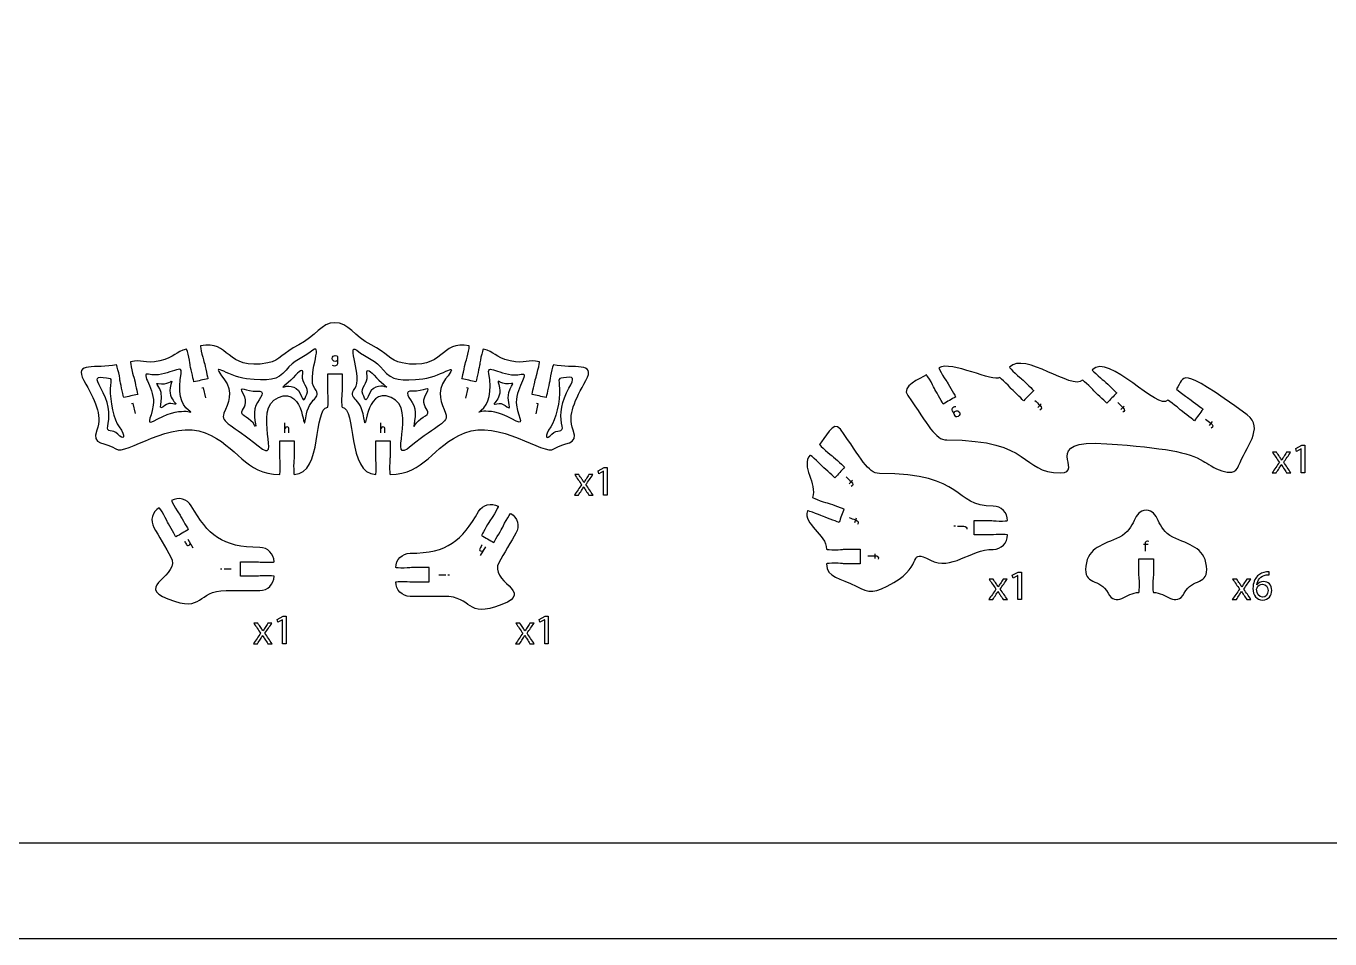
# Model space of a CAD drawing. Extents: x 0 to 1000, y 0 to 600.
# Drawn here: x 420.6 to 692.7, y 0.1 to 190.5 of the extents above; entities that cross this region are included whole.
import ezdxf

# ---------------------------------------------------------------- set-up
doc = ezdxf.new("R2010")
doc.units = 0
doc.header["$MEASUREMENT"] = 0
doc.layers.add('DEFAULT', color=7, linetype='CONTINUOUS')

msp = doc.modelspace()

# ---------------------------------------------------------------- linework, layer by layer
at = {"layer": 'DEFAULT', "color": 250}
for points in [[(1000.05, 0.05), (0.05, 0.05), (0.05, 600.05), (1000.05, 600.05)], [(686.72, 102.3), (686.71, 102.3), (685.71, 101.76), (685.56, 102.35), (686.81, 103.02), (687.47, 103.02), (687.47, 97.29), (686.72, 97.29)], [(541.11, 97.64), (541.09, 97.64), (540.1, 97.1), (539.95, 97.69), (541.2, 98.36), (541.86, 98.36), (541.86, 92.63), (541.11, 92.63)], [(627.57, 75.84), (627.56, 75.84), (626.56, 75.31), (626.41, 75.9), (627.66, 76.57), (628.32, 76.57), (628.32, 70.84), (627.57, 70.84)], [(474.12, 66.64), (474.1, 66.64), (473.11, 66.11), (472.96, 66.7), (474.21, 67.37), (474.87, 67.37), (474.87, 61.63), (474.12, 61.63)], [(528.82, 66.64), (528.81, 66.64), (527.81, 66.11), (527.66, 66.7), (528.91, 67.37), (529.57, 67.37), (529.57, 61.63), (528.82, 61.63)]]:
    msp.add_lwpolyline(points, close=True, dxfattribs=at)
for points in [[(349.46, 570.05), (980.05, 570.05), (980.05, 20.05), (203.89, 20.05), (203.89, 570.05), (223.88, 570.05)], [(458.07, 112.95), (457.6, 115.02), (457.25, 114.94)], [(512.37, 112.87), (512.83, 114.94), (512.47, 115.02)], [(443.43, 109.67), (442.96, 111.75), (442.61, 111.67)], [(527.01, 109.59), (527.47, 111.67), (527.11, 111.75)], [(632.44, 111.68), (631.73, 110.94)], [(649.77, 111.2), (649.06, 110.47)], [(474.62, 105.6), (474.62, 107.73)], [(494.64, 105.6), (494.64, 107.73)], [(668.1, 107.96), (667.48, 107.15)], [(593.06, 95.75), (592.37, 95)], [(593.84, 87.84), (593.49, 86.88)], [(614.52, 86.13), (614.2, 86.13)], [(454.34, 83.47), (455.4, 81.62)], [(516.45, 81.87), (515.38, 80.02)], [(653.76, 82.39), (654.78, 82.39)], [(597.71, 80.4), (597.71, 79.38)], [(461.45, 77.21), (461.13, 77.21)], [(463.37, 77.21), (461.92, 77.21)], [(506.71, 76.02), (508.16, 76.02)], [(508.63, 76.02), (508.95, 76.02)]]:
    msp.add_lwpolyline(points, dxfattribs=at)
at = {"layer": 'DEFAULT', "color": 1}
for points, knots in [([(471.01, 120.2), (473.78, 120.72), (474.01, 122.3), (477.5, 124.01), (480.99, 125.73), (482.24, 128.6), (485.04, 128.6), (487.84, 128.6), (489.09, 125.73), (492.58, 124.01), (496.06, 122.3), (496.3, 120.72), (499.07, 120.2), (507.98, 118.55), (506.96, 125.11), (513.07, 123.75), (513.12, 123.73), (512.99, 122.96), (512.79, 122.02), (512.57, 121.07), (512.35, 120.5), (512.31, 120.33), (512.12, 119.48), (511.55, 116.91), (511.55, 116.91), (512.52, 116.7), (513.5, 116.48), (514.47, 116.26), (514.47, 116.26), (515.04, 118.82), (515.23, 119.68), (515.28, 119.85), (515.3, 120.46), (515.52, 121.41), (515.73, 122.34), (515.94, 123.09), (516, 123.09), (518.38, 122.56), (518.36, 121.38), (521.6, 120.65), (524.83, 119.93), (525.33, 121), (527.71, 120.47), (527.76, 120.46), (527.63, 119.68), (527.42, 118.74), (527.21, 117.8), (526.99, 117.23), (526.94, 117.06), (526.75, 116.2), (526.18, 113.64), (526.18, 113.64), (527.16, 113.42), (528.14, 113.2), (529.11, 112.99), (529.11, 112.99), (529.68, 115.55), (529.87, 116.4), (529.91, 116.57), (529.95, 117.19), (530.16, 118.13), (530.37, 119.07), (530.58, 119.82), (530.64, 119.82), (534.88, 118.87), (539.64, 120.62), (537.42, 116.54), (535.21, 112.46), (533.49, 109.49), (534.75, 106.2), (536.02, 102.92), (532.76, 103.75), (530.75, 102.27), (528.75, 100.8), (519.09, 108.52), (512.12, 105.65), (505.16, 102.79), (503.87, 96.95), (496.55, 96.95), (496.49, 96.96), (496.45, 97.74), (496.45, 98.7), (496.45, 99.67), (496.55, 100.29), (496.55, 100.45), (496.55, 101.62), (496.55, 102.79), (496.55, 103.95), (495.55, 103.95), (494.55, 103.95), (493.55, 103.95), (493.55, 103.95), (493.55, 101.33), (493.55, 100.45), (493.56, 100.28), (493.65, 99.67), (493.65, 98.71), (493.65, 97.75), (493.61, 96.96), (493.55, 96.96), (487.55, 96.96), (489.58, 110.95), (486.54, 110.95), (486.48, 110.95), (486.44, 111.74), (486.44, 112.71), (486.44, 113.67), (486.54, 114.28), (486.54, 114.46), (486.54, 115.62), (486.54, 116.79), (486.54, 117.96), (485.54, 117.96), (484.54, 117.96), (483.54, 117.96), (483.54, 117.96), (483.54, 115.33), (483.54, 114.46), (483.54, 114.28), (483.64, 113.67), (483.64, 112.71), (483.64, 111.74), (483.59, 110.95), (483.54, 110.95), (480.5, 110.95), (482.53, 96.96), (476.53, 96.96), (476.47, 96.96), (476.43, 97.75), (476.43, 98.71), (476.43, 99.67), (476.52, 100.28), (476.53, 100.45), (476.53, 101.62), (476.53, 102.79), (476.53, 103.95), (475.53, 103.95), (474.53, 103.95), (473.53, 103.95), (473.53, 103.95), (473.53, 101.33), (473.53, 100.45), (473.53, 100.29), (473.63, 99.67), (473.63, 98.7), (473.63, 97.74), (473.58, 96.96), (473.53, 96.95), (466.21, 96.95), (464.91, 102.79), (457.95, 105.65), (450.99, 108.52), (441.33, 100.8), (439.32, 102.27), (437.32, 103.75), (434.06, 102.92), (435.33, 106.2), (436.59, 109.49), (434.87, 112.46), (432.66, 116.54), (430.44, 120.62), (435.19, 118.87), (439.44, 119.82), (439.5, 119.82), (439.71, 119.07), (439.92, 118.13), (440.13, 117.19), (440.17, 116.57), (440.21, 116.4), (440.4, 115.55), (440.97, 112.99), (440.97, 112.99), (441.94, 113.2), (442.92, 113.42), (443.89, 113.64), (443.89, 113.64), (443.32, 116.2), (443.13, 117.06), (443.09, 117.23), (442.87, 117.8), (442.65, 118.74), (442.45, 119.68), (442.32, 120.46), (442.37, 120.47), (444.75, 121), (445.24, 119.93), (448.48, 120.65), (451.71, 121.38), (451.7, 122.56), (454.08, 123.09), (454.14, 123.09), (454.35, 122.34), (454.56, 121.41), (454.77, 120.46), (454.8, 119.85), (454.84, 119.68), (455.03, 118.82), (455.61, 116.26), (455.61, 116.26), (456.58, 116.48), (457.56, 116.7), (458.53, 116.91), (458.53, 116.91), (457.96, 119.48), (457.77, 120.33), (457.73, 120.5), (457.51, 121.07), (457.29, 122.02), (457.08, 122.96), (456.96, 123.73), (457.01, 123.75), (463.12, 125.11), (462.1, 118.55), (471.01, 120.2)], [1, 1, 1, 1, 2, 2, 2, 3, 3, 3, 4, 4, 4, 5, 5, 5, 6, 6, 6, 7, 7, 7, 8, 8, 8, 9, 9, 9, 17.492939, 17.492939, 17.492939, 18.492939, 18.492939, 18.492939, 19.492939, 19.492939, 19.492939, 20.492939, 20.492939, 20.492939, 21.492939, 21.492939, 21.492939, 22.492939, 22.492939, 22.492939, 23.492939, 23.492939, 23.492939, 24.492939, 24.492939, 24.492939, 25.492939, 25.492939, 25.492939, 33.993469, 33.993469, 33.993469, 34.993469, 34.993469, 34.993469, 35.993469, 35.993469, 35.993469, 36.993469, 36.993469, 36.993469, 37.993469, 37.993469, 37.993469, 38.993469, 38.993469, 38.993469, 39.993469, 39.993469, 39.993469, 40.993469, 40.993469, 40.993469, 41.993469, 41.993469, 41.993469, 42.993469, 42.993469, 42.993469, 43.993469, 43.993469, 43.993469, 53.923469, 53.923469, 53.923469, 62.423469, 62.423469, 62.423469, 63.423469, 63.423469, 63.423469, 64.423469, 64.423469, 64.423469, 65.423469, 65.423469, 65.423469, 66.423469, 66.423469, 66.423469, 67.423469, 67.423469, 67.423469, 68.423469, 68.423469, 68.423469, 78.343469, 78.343469, 78.343469, 86.843469, 86.843469, 86.843469, 87.843469, 87.843469, 87.843469, 88.843469, 88.843469, 88.843469, 89.843469, 89.843469, 89.843469, 90.843469, 90.843469, 90.843469, 91.843469, 91.843469, 91.843469, 92.843469, 92.843469, 92.843469, 102.763469, 102.763469, 102.763469, 111.273469, 111.273469, 111.273469, 112.273469, 112.273469, 112.273469, 113.273469, 113.273469, 113.273469, 114.273469, 114.273469, 114.273469, 115.273469, 115.273469, 115.273469, 116.273469, 116.273469, 116.273469, 117.273469, 117.273469, 117.273469, 118.273469, 118.273469, 118.273469, 119.273469, 119.273469, 119.273469, 120.273469, 120.273469, 120.273469, 121.273469, 121.273469, 121.273469, 122.273469, 122.273469, 122.273469, 130.766188, 130.766188, 130.766188, 131.766188, 131.766188, 131.766188, 132.766188, 132.766188, 132.766188, 133.766188, 133.766188, 133.766188, 134.766188, 134.766188, 134.766188, 135.766188, 135.766188, 135.766188, 136.766188, 136.766188, 136.766188, 137.766188, 137.766188, 137.766188, 138.766188, 138.766188, 138.766188, 147.26108, 147.26108, 147.26108, 148.26108, 148.26108, 148.26108, 149.26108, 149.26108, 149.26108, 150.26108, 150.26108, 150.26108, 151.26108, 151.26108, 151.26108, 151.26108]), ([(673.63, 98.73), (672.47, 95.66), (667.94, 98.69), (666.22, 99.74), (663.16, 101.61), (658.27, 102.47), (646.14, 103.35), (631.8, 104.38), (641.7, 97.29), (636.48, 97.29), (627.89, 97.29), (631.1, 104.14), (612.74, 104.14), (610.28, 104.14), (608.93, 107.3), (604.58, 113.39), (603.13, 115.41), (607.19, 116.95), (608.49, 117.7), (608.54, 117.72), (608.97, 117.07), (609.45, 116.23), (609.93, 115.39), (610.15, 114.82), (610.24, 114.67), (610.68, 113.91), (611.99, 111.64), (611.99, 111.64), (612.86, 112.14), (613.72, 112.64), (614.59, 113.14), (614.59, 113.14), (613.28, 115.41), (612.84, 116.17), (612.75, 116.32), (612.36, 116.79), (611.87, 117.63), (611.39, 118.47), (611.04, 119.17), (611.08, 119.2), (613.68, 120.7), (622.52, 116.13), (623.74, 117.16), (623.78, 117.19), (624.38, 116.69), (625.08, 116.01), (625.77, 115.35), (626.14, 114.85), (626.27, 114.73), (626.9, 114.12), (628.79, 112.3), (628.79, 112.3), (629.48, 113.02), (630.18, 113.74), (630.87, 114.47), (630.87, 114.47), (628.98, 116.29), (628.35, 116.89), (628.22, 117.02), (627.71, 117.36), (627.02, 118.04), (626.32, 118.7), (625.78, 119.28), (625.82, 119.32), (628.95, 122.64), (638.99, 114.41), (641.04, 116.6), (641.09, 116.63), (641.68, 116.13), (642.39, 115.47), (643.09, 114.81), (643.47, 114.32), (643.6, 114.2), (644.23, 113.6), (646.15, 111.81), (646.15, 111.81), (646.83, 112.53), (647.51, 113.26), (648.2, 113.99), (648.2, 113.99), (646.28, 115.79), (645.65, 116.39), (645.52, 116.51), (645.01, 116.85), (644.3, 117.51), (643.6, 118.18), (643.06, 118.74), (643.1, 118.78), (646.46, 122.37), (657.02, 110.03), (658.84, 112.42), (658.88, 112.46), (659.52, 112.02), (660.29, 111.43), (661.06, 110.85), (661.48, 110.4), (661.62, 110.29), (662.32, 109.76), (664.4, 108.16), (664.4, 108.16), (665.01, 108.96), (665.62, 109.75), (666.22, 110.55), (666.22, 110.55), (664.14, 112.14), (663.44, 112.67), (663.3, 112.78), (662.76, 113.07), (661.99, 113.66), (661.22, 114.24), (660.63, 114.76), (660.66, 114.8), (662.49, 117.19), (660.62, 120.2), (675.43, 109.35), (679.09, 106.68), (675.06, 102.5), (673.63, 98.73)], [1, 1, 1, 1, 2, 2, 2, 3, 3, 3, 4, 4, 4, 5, 5, 5, 6, 6, 6, 7, 7, 7, 8, 8, 8, 9, 9, 9, 10, 10, 10, 18.503952, 18.503952, 18.503952, 19.503952, 19.503952, 19.503952, 20.503952, 20.503952, 20.503952, 21.503952, 21.503952, 21.503952, 22.503952, 22.503952, 22.503952, 23.503952, 23.503952, 23.503952, 24.503952, 24.503952, 24.503952, 25.503952, 25.503952, 25.503952, 34.00507, 34.00507, 34.00507, 35.00507, 35.00507, 35.00507, 36.00507, 36.00507, 36.00507, 37.00507, 37.00507, 37.00507, 38.00507, 38.00507, 38.00507, 39.00507, 39.00507, 39.00507, 40.00507, 40.00507, 40.00507, 41.00507, 41.00507, 41.00507, 49.501898, 49.501898, 49.501898, 50.501898, 50.501898, 50.501898, 51.501898, 51.501898, 51.501898, 52.501898, 52.501898, 52.501898, 53.501898, 53.501898, 53.501898, 54.501898, 54.501898, 54.501898, 55.501898, 55.501898, 55.501898, 56.501898, 56.501898, 56.501898, 65.006203, 65.006203, 65.006203, 66.006203, 66.006203, 66.006203, 67.006203, 67.006203, 67.006203, 68.006203, 68.006203, 68.006203, 69.006203, 69.006203, 69.006203, 70.006203, 70.006203, 70.006203, 70.006203]), ([(623.67, 84.42), (624.64, 84.42), (625.42, 84.38), (625.42, 84.32), (625.42, 82.66), (624.08, 81.32), (622.43, 81.32), (617.52, 81.32), (613.68, 76.76), (609.3, 79.05), (604.41, 81.61), (608.12, 78.03), (601.68, 74.41), (597.6, 72.11), (596.64, 72.08), (593.82, 73.63), (590.51, 75.44), (587.65, 75.32), (587.65, 78.32), (587.65, 78.38), (588.43, 78.43), (589.4, 78.43), (590.37, 78.43), (590.98, 78.32), (591.15, 78.32), (592.32, 78.32), (593.48, 78.32), (594.65, 78.32), (594.65, 79.32), (594.65, 80.32), (594.65, 81.33), (593.48, 81.33), (592.32, 81.33), (591.15, 81.33), (590.98, 81.33), (590.37, 81.22), (589.4, 81.22), (588.43, 81.22), (587.65, 81.27), (587.65, 81.33), (587.65, 84.49), (582.65, 86.52), (583.68, 89.34), (583.7, 89.39), (584.45, 89.16), (585.36, 88.83), (586.26, 88.5), (586.8, 88.2), (586.97, 88.14), (587.79, 87.84), (590.25, 86.94), (590.25, 86.94), (590.6, 87.88), (590.94, 88.82), (591.28, 89.76), (591.28, 89.76), (588.82, 90.66), (588, 90.96), (587.83, 91.02), (587.23, 91.13), (586.32, 91.46), (585.41, 91.79), (584.69, 92.11), (584.71, 92.16), (585.74, 94.97), (582.18, 98.72), (584.19, 100.95), (584.23, 100.99), (584.84, 100.5), (585.56, 99.85), (586.28, 99.2), (586.66, 98.72), (586.79, 98.61), (587.44, 98.02), (589.39, 96.26), (589.39, 96.26), (590.06, 97), (590.73, 97.75), (591.4, 98.49), (591.4, 98.49), (589.45, 100.25), (588.8, 100.83), (588.67, 100.95), (588.15, 101.29), (587.44, 101.93), (586.72, 102.58), (586.16, 103.14), (586.2, 103.18), (587.21, 104.29), (589.07, 108.44), (590.52, 106.41), (594.87, 100.33), (596.22, 97.16), (598.68, 97.16), (617.04, 97.16), (613.83, 90.32), (622.43, 90.32), (624.08, 90.32), (625.42, 88.98), (625.42, 87.32), (625.42, 87.27), (624.64, 87.22), (623.67, 87.22), (622.71, 87.22), (622.1, 87.32), (621.92, 87.32), (620.76, 87.32), (619.59, 87.32), (618.43, 87.32), (618.43, 86.32), (618.43, 85.32), (618.43, 84.32), (619.59, 84.32), (620.76, 84.32), (621.92, 84.32), (622.1, 84.32), (622.71, 84.42), (623.67, 84.42)], [1, 1, 1, 1, 2, 2, 2, 3, 3, 3, 4, 4, 4, 5, 5, 5, 6, 6, 6, 7, 7, 7, 8, 8, 8, 9, 9, 9, 18.92, 18.92, 18.92, 27.43, 27.43, 27.43, 37.35, 37.35, 37.35, 38.35, 38.35, 38.35, 39.35, 39.35, 39.35, 40.35, 40.35, 40.35, 41.35, 41.35, 41.35, 42.35, 42.35, 42.35, 43.35, 43.35, 43.35, 51.843685, 51.843685, 51.843685, 52.843685, 52.843685, 52.843685, 53.843685, 53.843685, 53.843685, 54.843685, 54.843685, 54.843685, 55.843685, 55.843685, 55.843685, 56.843685, 56.843685, 56.843685, 57.843685, 57.843685, 57.843685, 58.843685, 58.843685, 58.843685, 67.353665, 67.353665, 67.353665, 68.353665, 68.353665, 68.353665, 69.353665, 69.353665, 69.353665, 70.353665, 70.353665, 70.353665, 71.353665, 71.353665, 71.353665, 72.353665, 72.353665, 72.353665, 73.353665, 73.353665, 73.353665, 74.353665, 74.353665, 74.353665, 75.353665, 75.353665, 75.353665, 76.353665, 76.353665, 76.353665, 86.273665, 86.273665, 86.273665, 94.773665, 94.773665, 94.773665, 104.693665, 104.693665, 104.693665, 105.693665, 105.693665, 105.693665, 105.693665]), ([(470.6, 75.81), (471.56, 75.81), (472.35, 75.76), (472.35, 75.71), (472.35, 74.05), (471.01, 72.71), (469.35, 72.71), (467.01, 72.71), (464.68, 72.71), (462.35, 72.71), (455.96, 72.71), (457.97, 67.98), (450.18, 70.98), (443.08, 73.72), (453.15, 75.71), (450.76, 79.83), (449.89, 81.35), (448.14, 84.38), (447.26, 85.89), (446.43, 87.33), (446.92, 89.16), (448.36, 89.99), (448.41, 90.02), (448.84, 89.37), (449.32, 88.53), (449.8, 87.69), (450.02, 87.11), (450.11, 86.96), (450.55, 86.2), (451.86, 83.93), (451.86, 83.93), (452.73, 84.43), (453.59, 84.93), (454.46, 85.44), (454.46, 85.44), (453.15, 87.71), (452.71, 88.47), (452.62, 88.62), (452.23, 89.09), (451.75, 89.93), (451.26, 90.77), (450.91, 91.47), (450.95, 91.5), (452.39, 92.33), (454.22, 91.83), (455.05, 90.4), (458.56, 84.34), (461.45, 81.71), (469.35, 81.71), (471.01, 81.71), (472.35, 80.37), (472.35, 78.71), (472.35, 78.65), (471.56, 78.61), (470.6, 78.61), (469.63, 78.61), (469.02, 78.71), (468.85, 78.71), (467.68, 78.71), (466.51, 78.71), (465.35, 78.71), (465.35, 77.71), (465.35, 76.71), (465.35, 75.71), (466.51, 75.71), (467.68, 75.71), (468.85, 75.71), (469.02, 75.71), (469.63, 75.81), (470.6, 75.81)], [1, 1, 1, 1, 2, 2, 2, 3, 3, 3, 22.85, 22.85, 22.85, 23.85, 23.85, 23.85, 24.85, 24.85, 24.85, 25.85, 25.85, 25.85, 26.85, 26.85, 26.85, 27.85, 27.85, 27.85, 28.85, 28.85, 28.85, 29.85, 29.85, 29.85, 38.353952, 38.353952, 38.353952, 39.353952, 39.353952, 39.353952, 40.353952, 40.353952, 40.353952, 41.353952, 41.353952, 41.353952, 42.353952, 42.353952, 42.353952, 43.353952, 43.353952, 43.353952, 44.353952, 44.353952, 44.353952, 45.353952, 45.353952, 45.353952, 46.353952, 46.353952, 46.353952, 56.273952, 56.273952, 56.273952, 64.773952, 64.773952, 64.773952, 74.693952, 74.693952, 74.693952, 75.693952, 75.693952, 75.693952, 75.693952]), ([(499.48, 74.62), (498.51, 74.62), (497.73, 74.57), (497.73, 74.52), (497.73, 72.86), (499.07, 71.51), (500.73, 71.51), (503.06, 71.51), (505.4, 71.51), (507.73, 71.51), (514.11, 71.51), (512.11, 66.78), (519.89, 69.79), (526.99, 72.53), (516.93, 74.52), (519.31, 78.64), (520.19, 80.16), (521.94, 83.19), (522.82, 84.7), (523.64, 86.14), (523.15, 87.97), (521.72, 88.8), (521.67, 88.83), (521.24, 88.17), (520.75, 87.34), (520.27, 86.5), (520.05, 85.92), (519.96, 85.77), (519.53, 85.01), (518.21, 82.74), (518.21, 82.74), (517.35, 83.24), (516.48, 83.74), (515.62, 84.24), (515.62, 84.24), (516.93, 86.52), (517.37, 87.27), (517.46, 87.43), (517.85, 87.9), (518.33, 88.74), (518.81, 89.57), (519.17, 90.28), (519.12, 90.3), (517.69, 91.13), (515.85, 90.64), (515.02, 89.21), (511.52, 83.15), (508.63, 80.51), (500.73, 80.51), (499.07, 80.51), (497.73, 79.17), (497.73, 77.52), (497.73, 77.46), (498.51, 77.42), (499.48, 77.42), (500.45, 77.42), (501.06, 77.52), (501.23, 77.52), (502.4, 77.52), (503.56, 77.52), (504.73, 77.52), (504.73, 76.52), (504.73, 75.52), (504.73, 74.52), (503.56, 74.52), (502.4, 74.52), (501.23, 74.52), (501.06, 74.52), (500.45, 74.62), (499.48, 74.62)], [1, 1, 1, 1, 2, 2, 2, 3, 3, 3, 22.85, 22.85, 22.85, 23.85, 23.85, 23.85, 24.85, 24.85, 24.85, 25.85, 25.85, 25.85, 26.85, 26.85, 26.85, 27.85, 27.85, 27.85, 28.85, 28.85, 28.85, 29.85, 29.85, 29.85, 38.353952, 38.353952, 38.353952, 39.353952, 39.353952, 39.353952, 40.353952, 40.353952, 40.353952, 41.353952, 41.353952, 41.353952, 42.353952, 42.353952, 42.353952, 43.353952, 43.353952, 43.353952, 44.353952, 44.353952, 44.353952, 45.353952, 45.353952, 45.353952, 46.353952, 46.353952, 46.353952, 56.273952, 56.273952, 56.273952, 64.773952, 64.773952, 64.773952, 74.693952, 74.693952, 74.693952, 75.693952, 75.693952, 75.693952, 75.693952]), ([(662.29, 72.21), (660.55, 69.05), (658.53, 72.33), (655.84, 72.33), (655.78, 72.33), (655.74, 73.11), (655.74, 74.08), (655.74, 75.04), (655.84, 75.65), (655.84, 75.83), (655.84, 76.99), (655.84, 78.16), (655.84, 79.33), (654.84, 79.33), (653.84, 79.33), (652.84, 79.33), (652.84, 78.16), (652.84, 76.99), (652.84, 75.83), (652.84, 75.65), (652.94, 75.04), (652.94, 74.08), (652.94, 73.11), (652.89, 72.33), (652.84, 72.33), (650.15, 72.33), (648.13, 69.05), (646.39, 72.21), (644.65, 75.36), (641.24, 73.78), (641.75, 77.82), (642.24, 81.85), (645.31, 82.17), (648.8, 83.89), (652.29, 85.61), (651.54, 89.47), (654.34, 89.47), (657.14, 89.47), (656.39, 85.61), (659.88, 83.89), (663.36, 82.17), (666.44, 81.85), (666.93, 77.82), (667.43, 73.78), (664.03, 75.36), (662.29, 72.21)], [1, 1, 1, 1, 2, 2, 2, 3, 3, 3, 4, 4, 4, 13.92, 13.92, 13.92, 22.42, 22.42, 22.42, 32.34, 32.34, 32.34, 33.34, 33.34, 33.34, 34.34, 34.34, 34.34, 35.34, 35.34, 35.34, 36.34, 36.34, 36.34, 37.34, 37.34, 37.34, 38.34, 38.34, 38.34, 39.34, 39.34, 39.34, 40.34, 40.34, 40.34, 41.34, 41.34, 41.34, 41.34])]:
    msp.add_open_spline(points, degree=3, knots=knots, dxfattribs=at)
at = {"layer": 'DEFAULT', "color": 5}
for points, knots in [([(461.89, 116.86), (458.76, 121.01), (462.2, 117.48), (466.62, 116.92), (471.04, 116.36), (473.22, 116.56), (474.84, 118.7), (476.46, 120.85), (478.2, 121.1), (480.44, 122.84), (482.68, 124.58), (479.07, 117.11), (480.82, 114.87), (482.56, 112.63), (479.57, 113.31), (478.95, 108.77), (478.33, 104.22), (479.02, 115.41), (473.26, 113.02), (467.49, 110.64), (474.4, 98.37), (469.05, 102.89), (463.7, 107.4), (461.08, 107.65), (461.89, 109.7), (462.7, 111.76), (464.01, 114.06), (461.89, 116.86)], [1, 1, 1, 1, 2, 2, 2, 3, 3, 3, 4, 4, 4, 5, 5, 5, 6, 6, 6, 7, 7, 7, 8, 8, 8, 9, 9, 9, 10, 10, 10, 10]), ([(508.14, 116.86), (511.27, 121.01), (507.83, 117.48), (503.4, 116.92), (498.99, 116.36), (496.81, 116.56), (495.19, 118.7), (493.57, 120.85), (491.83, 121.1), (489.58, 122.84), (487.34, 124.58), (490.95, 117.11), (489.21, 114.87), (487.47, 112.63), (490.46, 113.31), (491.08, 108.77), (491.7, 104.22), (491.01, 115.41), (496.77, 113.02), (502.53, 110.64), (495.62, 98.37), (500.98, 102.89), (506.33, 107.4), (508.95, 107.65), (508.14, 109.7), (507.33, 111.76), (506.02, 114.06), (508.14, 116.86)], [1, 1, 1, 1, 2, 2, 2, 3, 3, 3, 4, 4, 4, 5, 5, 5, 6, 6, 6, 7, 7, 7, 8, 8, 8, 9, 9, 9, 10, 10, 10, 10]), ([(446.15, 117.85), (449.88, 116.98), (453.37, 120.4), (452.93, 118.02), (452.24, 114.31), (452.86, 111.51), (454.48, 110.33), (456.1, 109.14), (453.68, 111.53), (448.11, 108.55), (445.09, 106.94), (446.65, 108.21), (447.14, 111.38), (447.64, 114.61), (444.22, 118.3), (446.15, 117.85)], [0, 0, 0, 0, 1, 1, 1, 2, 2, 2, 3, 3, 3, 4, 4, 4, 5, 5, 5, 5]), ([(523.93, 117.85), (520.2, 116.98), (516.71, 120.4), (517.15, 118.02), (517.83, 114.31), (517.21, 111.51), (515.59, 110.33), (513.98, 109.14), (516.4, 111.53), (521.97, 108.55), (524.99, 106.94), (523.42, 108.21), (522.93, 111.38), (522.44, 114.61), (525.85, 118.3), (523.93, 117.85)], [0, 0, 0, 0, 1, 1, 1, 2, 2, 2, 3, 3, 3, 4, 4, 4, 5, 5, 5, 5]), ([(436.68, 117.17), (434.77, 117.37), (435.25, 116.74), (436.68, 113.97), (438.11, 111.19), (437.99, 108.56), (437.62, 107.04), (437.24, 105.53), (438.73, 106.47), (439.73, 105.34), (440.95, 103.97), (441.54, 104.82), (439.98, 106.86), (438.98, 108.18), (438.02, 112.42), (438.15, 114.77), (438.27, 117.13), (438.8, 116.95), (436.68, 117.17)], [0, 0, 0, 0, 1, 1, 1, 2, 2, 2, 3, 3, 3, 4, 4, 4, 5, 5, 5, 6, 6, 6, 6]), ([(533.39, 117.17), (535.3, 117.37), (534.83, 116.74), (533.39, 113.97), (531.96, 111.19), (532.09, 108.56), (532.46, 107.04), (532.83, 105.53), (531.34, 106.47), (530.34, 105.34), (529.13, 103.97), (528.54, 104.82), (530.09, 106.86), (531.1, 108.18), (532.05, 112.42), (531.93, 114.77), (531.8, 117.13), (531.28, 116.95), (533.39, 117.17)], [0, 0, 0, 0, 1, 1, 1, 2, 2, 2, 3, 3, 3, 4, 4, 4, 5, 5, 5, 6, 6, 6, 6])]:
    msp.add_open_spline(points, degree=3, knots=knots, dxfattribs=at)
at = {"layer": 'DEFAULT', "color": 250}
for points, knots in [([(485.59, 120.73), (485.52, 120.62), (485.29, 120.53), (485.07, 120.53), (484.73, 120.53), (484.48, 120.79), (484.48, 121.12), (484.48, 121.53), (484.79, 121.76), (485.11, 121.76), (485.35, 121.76), (485.54, 121.65), (485.6, 121.55), (485.59, 121.45), (485.59, 120.4), (485.59, 120.4), (485.59, 120.07), (485.54, 119.86), (485.41, 119.74), (485.29, 119.61), (485.11, 119.56), (484.95, 119.56), (484.79, 119.56), (484.63, 119.61), (484.52, 119.68)], [0, 0, 0, 0, 1, 1, 1, 2, 2, 2, 3, 3, 3, 4, 4, 4, 5, 5, 5, 6, 6, 6, 7, 7, 7, 8, 8, 8, 8]), ([(631.11, 112.39), (631.46, 112.05), (631.81, 111.72), (632.16, 111.38), (632.61, 110.95), (632.56, 110.55), (632.12, 110.38)], [0, 0, 0, 0, 4.113351, 4.113351, 4.113351, 5.113351, 5.113351, 5.113351, 5.113351]), ([(648.44, 111.92), (648.79, 111.58), (649.14, 111.25), (649.48, 110.91), (649.93, 110.48), (649.89, 110.08), (649.45, 109.91)], [0, 0, 0, 0, 4.113351, 4.113351, 4.113351, 5.113351, 5.113351, 5.113351, 5.113351]), ([(614.2, 109.71), (614.21, 109.84), (614.37, 110.04), (614.55, 110.14), (614.85, 110.32), (615.19, 110.22), (615.36, 109.93), (615.56, 109.58), (615.41, 109.22), (615.14, 109.06), (614.93, 108.94), (614.71, 108.94), (614.61, 108.99), (614.56, 109.09), (614.04, 109.99), (614.04, 109.99), (613.87, 110.28), (613.82, 110.49), (613.86, 110.66), (613.9, 110.83), (614.04, 110.96), (614.18, 111.04), (614.31, 111.12), (614.48, 111.17), (614.6, 111.15)], [0, 0, 0, 0, 1, 1, 1, 2, 2, 2, 3, 3, 3, 4, 4, 4, 5, 5, 5, 6, 6, 6, 7, 7, 7, 8, 8, 8, 8]), ([(475.44, 105.6), (475.44, 105.87), (475.44, 106.15), (475.44, 106.43), (475.44, 106.66), (475.34, 106.86), (475.05, 106.86), (474.85, 106.86), (474.7, 106.74), (474.64, 106.6), (474.62, 106.56), (474.62, 106.52), (474.62, 106.47)], [0, 0, 0, 0, 2.363, 2.363, 2.363, 3.363, 3.363, 3.363, 4.363, 4.363, 4.363, 5.363, 5.363, 5.363, 5.363]), ([(495.46, 105.6), (495.46, 105.87), (495.46, 106.15), (495.46, 106.43), (495.46, 106.66), (495.36, 106.86), (495.07, 106.86), (494.87, 106.86), (494.72, 106.74), (494.66, 106.6), (494.65, 106.56), (494.64, 106.52), (494.64, 106.47)], [0, 0, 0, 0, 2.363, 2.363, 2.363, 3.363, 3.363, 3.363, 4.363, 4.363, 4.363, 5.363, 5.363, 5.363, 5.363]), ([(666.7, 108.51), (667.08, 108.22), (667.47, 107.93), (667.85, 107.63), (668.35, 107.25), (668.35, 106.85), (667.93, 106.63)], [0, 0, 0, 0, 4.113747, 4.113747, 4.113747, 5.113747, 5.113747, 5.113747, 5.113747]), ([(681.56, 101.56), (681.77, 101.25), (681.97, 100.95), (682.17, 100.64), (682.33, 100.4), (682.46, 100.18), (682.6, 99.95), (682.61, 99.95), (682.62, 99.95), (682.63, 99.95), (682.77, 100.2), (682.91, 100.42), (683.05, 100.65), (683.25, 100.95), (683.45, 101.26), (683.65, 101.56), (683.93, 101.56), (684.21, 101.56), (684.49, 101.56), (684.01, 100.87), (683.52, 100.18), (683.04, 99.5), (683.54, 98.76), (684.04, 98.03), (684.54, 97.29), (684.24, 97.29), (683.95, 97.29), (683.65, 97.29), (683.45, 97.61), (683.24, 97.93), (683.03, 98.25), (682.86, 98.5), (682.72, 98.74), (682.57, 98.99), (682.56, 98.99), (682.56, 98.99), (682.55, 98.99), (682.41, 98.74), (682.26, 98.51), (682.1, 98.25), (681.9, 97.93), (681.69, 97.61), (681.48, 97.29), (681.2, 97.29), (680.91, 97.29), (680.63, 97.29), (681.14, 98.02), (681.64, 98.74), (682.15, 99.47), (681.66, 100.17), (681.18, 100.86), (680.7, 101.56), (680.99, 101.56), (681.28, 101.56), (681.56, 101.56)], [0, 0, 0, 0, 3.120196, 3.120196, 3.120196, 4.120196, 4.120196, 4.120196, 4.195196, 4.195196, 4.195196, 5.195196, 5.195196, 5.195196, 8.279913, 8.279913, 8.279913, 10.653913, 10.653913, 10.653913, 17.8106, 17.8106, 17.8106, 25.367319, 25.367319, 25.367319, 27.866319, 27.866319, 27.866319, 31.118434, 31.118434, 31.118434, 32.118434, 32.118434, 32.118434, 32.169434, 32.169434, 32.169434, 33.169434, 33.169434, 33.169434, 36.407431, 36.407431, 36.407431, 38.831431, 38.831431, 38.831431, 46.354136, 46.354136, 46.354136, 53.557425, 53.557425, 53.557425, 56.006425, 56.006425, 56.006425, 56.006425]), ([(535.95, 96.9), (536.15, 96.59), (536.36, 96.28), (536.56, 95.98), (536.72, 95.74), (536.85, 95.52), (536.99, 95.28), (537, 95.28), (537.01, 95.28), (537.02, 95.28), (537.16, 95.54), (537.3, 95.76), (537.44, 95.99), (537.64, 96.29), (537.84, 96.59), (538.04, 96.9), (538.32, 96.9), (538.6, 96.9), (538.88, 96.9), (538.39, 96.21), (537.91, 95.52), (537.42, 94.83), (537.92, 94.1), (538.42, 93.36), (538.92, 92.63), (538.63, 92.63), (538.33, 92.63), (538.04, 92.63), (537.83, 92.95), (537.62, 93.27), (537.41, 93.59), (537.25, 93.84), (537.11, 94.07), (536.96, 94.33), (536.95, 94.33), (536.94, 94.33), (536.94, 94.33), (536.8, 94.07), (536.65, 93.84), (536.49, 93.59), (536.28, 93.27), (536.08, 92.95), (535.87, 92.63), (535.59, 92.63), (535.3, 92.63), (535.02, 92.63), (535.52, 93.35), (536.03, 94.08), (536.53, 94.81), (536.05, 95.5), (535.57, 96.2), (535.09, 96.9), (535.38, 96.9), (535.66, 96.9), (535.95, 96.9)], [0, 0, 0, 0, 3.120196, 3.120196, 3.120196, 4.120196, 4.120196, 4.120196, 4.195196, 4.195196, 4.195196, 5.195196, 5.195196, 5.195196, 8.280747, 8.280747, 8.280747, 10.654747, 10.654747, 10.654747, 17.811435, 17.811435, 17.811435, 25.367327, 25.367327, 25.367327, 27.866327, 27.866327, 27.866327, 31.117604, 31.117604, 31.117604, 32.117604, 32.117604, 32.117604, 32.168604, 32.168604, 32.168604, 33.168604, 33.168604, 33.168604, 36.405759, 36.405759, 36.405759, 38.829759, 38.829759, 38.829759, 46.351643, 46.351643, 46.351643, 53.554933, 53.554933, 53.554933, 56.003933, 56.003933, 56.003933, 56.003933]), ([(591.71, 96.42), (592.07, 96.1), (592.42, 95.77), (592.78, 95.45), (593.25, 95.03), (593.22, 94.63), (592.78, 94.45)], [0, 0, 0, 0, 4.113021, 4.113021, 4.113021, 5.113021, 5.113021, 5.113021, 5.113021]), ([(592.34, 87.95), (592.79, 87.79), (593.25, 87.62), (593.7, 87.46), (594.29, 87.24), (594.41, 86.86), (594.08, 86.53)], [0, 0, 0, 0, 4.113819, 4.113819, 4.113819, 5.113819, 5.113819, 5.113819, 5.113819]), ([(614.99, 86.13), (615.41, 86.13), (615.83, 86.13), (616.26, 86.13), (616.51, 86.13), (616.67, 86.09), (616.79, 85.96), (616.9, 85.84), (616.94, 85.65), (616.89, 85.51)], [0, 0, 0, 0, 3.58, 3.58, 3.58, 4.58, 4.58, 4.58, 5.58, 5.58, 5.58, 5.58]), ([(453.63, 83.06), (453.77, 82.82), (453.91, 82.58), (454.05, 82.34), (454.16, 82.13), (454.35, 82.01), (454.6, 82.16), (454.77, 82.26), (454.84, 82.44), (454.82, 82.59), (454.82, 82.63), (454.8, 82.66), (454.77, 82.71)], [0, 0, 0, 0, 2.363024, 2.363024, 2.363024, 3.363024, 3.363024, 3.363024, 4.363024, 4.363024, 4.363024, 5.363024, 5.363024, 5.363024, 5.363024]), ([(515.74, 82.27), (515.6, 82.03), (515.46, 81.79), (515.32, 81.55), (515.21, 81.35), (515.19, 81.13), (515.44, 80.99), (515.61, 80.89), (515.81, 80.91), (515.93, 81.01), (515.96, 81.03), (515.98, 81.06), (516.01, 81.11)], [0, 0, 0, 0, 2.363024, 2.363024, 2.363024, 3.363024, 3.363024, 3.363024, 4.363024, 4.363024, 4.363024, 5.363024, 5.363024, 5.363024, 5.363024]), ([(654.17, 80.94), (654.17, 81.42), (654.17, 81.91), (654.17, 82.39), (654.17, 83.01), (654.49, 83.26), (654.92, 83.06)], [0, 0, 0, 0, 4.113, 4.113, 4.113, 5.113, 5.113, 5.113, 5.113]), ([(596.26, 79.99), (596.75, 79.99), (597.23, 79.99), (597.71, 79.99), (598.34, 79.99), (598.59, 79.67), (598.38, 79.25)], [0, 0, 0, 0, 4.113, 4.113, 4.113, 5.113, 5.113, 5.113, 5.113]), ([(679.99, 76.02), (679.84, 76.03), (679.63, 76.02), (679.41, 75.98), (678.2, 75.78), (677.55, 74.89), (677.42, 73.95), (677.43, 73.95), (677.44, 73.95), (677.45, 73.95), (677.72, 74.31), (678.2, 74.61), (678.83, 74.61), (679.84, 74.61), (680.56, 73.88), (680.56, 72.76), (680.56, 71.71), (679.84, 70.74), (678.65, 70.74), (677.43, 70.74), (676.63, 71.69), (676.63, 73.18), (676.63, 74.31), (677.03, 75.2), (677.6, 75.76), (678.07, 76.23), (678.71, 76.52), (679.43, 76.61), (679.66, 76.65), (679.85, 76.66), (679.99, 76.66), (679.99, 76.44), (679.99, 76.23), (679.99, 76.02)], [1.8, 1.8, 1.8, 1.8, 2.8, 2.8, 2.8, 3.8, 3.8, 3.8, 3.875, 3.875, 3.875, 4.875, 4.875, 4.875, 5.875, 5.875, 5.875, 6.875, 6.875, 6.875, 7.875, 7.875, 7.875, 8.875, 8.875, 8.875, 9.875, 9.875, 9.875, 10.875, 10.875, 10.875, 12.675, 12.675, 12.675, 12.675]), ([(622.42, 75.1), (622.62, 74.8), (622.82, 74.49), (623.02, 74.19), (623.18, 73.95), (623.32, 73.73), (623.46, 73.49), (623.46, 73.49), (623.47, 73.49), (623.48, 73.49), (623.62, 73.75), (623.76, 73.97), (623.91, 74.2), (624.11, 74.5), (624.31, 74.8), (624.51, 75.1), (624.78, 75.1), (625.06, 75.1), (625.34, 75.1), (624.86, 74.42), (624.37, 73.73), (623.89, 73.04), (624.39, 72.3), (624.89, 71.57), (625.39, 70.84), (625.09, 70.84), (624.8, 70.84), (624.51, 70.84), (624.3, 71.16), (624.09, 71.48), (623.88, 71.8), (623.71, 72.04), (623.57, 72.28), (623.42, 72.54), (623.42, 72.54), (623.41, 72.54), (623.4, 72.54), (623.26, 72.28), (623.11, 72.05), (622.95, 71.8), (622.75, 71.48), (622.54, 71.16), (622.34, 70.84), (622.05, 70.84), (621.77, 70.84), (621.48, 70.84), (621.99, 71.56), (622.49, 72.29), (623, 73.01), (622.52, 73.71), (622.03, 74.41), (621.55, 75.1), (621.84, 75.1), (622.13, 75.1), (622.42, 75.1)], [0, 0, 0, 0, 3.120196, 3.120196, 3.120196, 4.120196, 4.120196, 4.120196, 4.195196, 4.195196, 4.195196, 5.195196, 5.195196, 5.195196, 8.279913, 8.279913, 8.279913, 10.653913, 10.653913, 10.653913, 17.810024, 17.810024, 17.810024, 25.365354, 25.365354, 25.365354, 27.864354, 27.864354, 27.864354, 31.115631, 31.115631, 31.115631, 32.115631, 32.115631, 32.115631, 32.165631, 32.165631, 32.165631, 33.165631, 33.165631, 33.165631, 36.402786, 36.402786, 36.402786, 38.826786, 38.826786, 38.826786, 46.34867, 46.34867, 46.34867, 53.55196, 53.55196, 53.55196, 56.00096, 56.00096, 56.00096, 56.00096]), ([(673.25, 75.1), (673.45, 74.8), (673.65, 74.49), (673.86, 74.19), (674.01, 73.95), (674.15, 73.73), (674.29, 73.49), (674.3, 73.49), (674.31, 73.49), (674.31, 73.49), (674.46, 73.75), (674.6, 73.97), (674.74, 74.2), (674.94, 74.5), (675.14, 74.8), (675.34, 75.1), (675.62, 75.1), (675.9, 75.1), (676.18, 75.1), (675.69, 74.42), (675.21, 73.73), (674.72, 73.04), (675.22, 72.3), (675.72, 71.57), (676.22, 70.84), (675.93, 70.84), (675.63, 70.84), (675.34, 70.84), (675.13, 71.16), (674.92, 71.48), (674.71, 71.8), (674.54, 72.04), (674.4, 72.28), (674.25, 72.54), (674.25, 72.54), (674.24, 72.54), (674.24, 72.54), (674.09, 72.28), (673.94, 72.05), (673.79, 71.8), (673.58, 71.48), (673.37, 71.16), (673.17, 70.84), (672.88, 70.84), (672.6, 70.84), (672.31, 70.84), (672.82, 71.56), (673.32, 72.29), (673.83, 73.01), (673.35, 73.71), (672.87, 74.41), (672.38, 75.1), (672.67, 75.1), (672.96, 75.1), (673.25, 75.1)], [0, 0, 0, 0, 3.120196, 3.120196, 3.120196, 4.120196, 4.120196, 4.120196, 4.195196, 4.195196, 4.195196, 5.195196, 5.195196, 5.195196, 8.279913, 8.279913, 8.279913, 10.653913, 10.653913, 10.653913, 17.8106, 17.8106, 17.8106, 25.366492, 25.366492, 25.366492, 27.865492, 27.865492, 27.865492, 31.116769, 31.116769, 31.116769, 32.116769, 32.116769, 32.116769, 32.167769, 32.167769, 32.167769, 33.167769, 33.167769, 33.167769, 36.404925, 36.404925, 36.404925, 38.828925, 38.828925, 38.828925, 46.350809, 46.350809, 46.350809, 53.554098, 53.554098, 53.554098, 56.003098, 56.003098, 56.003098, 56.003098]), ([(679.77, 72.71), (679.77, 73.53), (679.31, 74.03), (678.59, 74.03), (678.12, 74.03), (677.69, 73.74), (677.48, 73.32), (677.43, 73.23), (677.39, 73.12), (677.39, 72.98), (677.41, 72.03), (677.84, 71.34), (678.65, 71.34), (679.32, 71.34), (679.77, 71.89), (679.77, 72.71)], [1, 1, 1, 1, 2, 2, 2, 3, 3, 3, 4, 4, 4, 5, 5, 5, 6, 6, 6, 6]), ([(468.96, 65.9), (469.17, 65.6), (469.37, 65.29), (469.57, 64.99), (469.73, 64.75), (469.86, 64.53), (470, 64.29), (470.01, 64.29), (470.02, 64.29), (470.03, 64.29), (470.17, 64.54), (470.31, 64.76), (470.45, 64.99), (470.65, 65.3), (470.85, 65.6), (471.05, 65.9), (471.33, 65.9), (471.61, 65.9), (471.89, 65.9), (471.41, 65.21), (470.92, 64.53), (470.44, 63.84), (470.94, 63.1), (471.43, 62.37), (471.93, 61.63), (471.64, 61.63), (471.35, 61.63), (471.05, 61.63), (470.84, 61.96), (470.64, 62.28), (470.43, 62.6), (470.26, 62.84), (470.12, 63.08), (469.97, 63.34), (469.96, 63.34), (469.96, 63.34), (469.95, 63.34), (469.81, 63.08), (469.66, 62.85), (469.5, 62.6), (469.3, 62.28), (469.09, 61.96), (468.88, 61.63), (468.6, 61.63), (468.31, 61.63), (468.03, 61.63), (468.53, 62.36), (469.04, 63.09), (469.54, 63.81), (469.06, 64.51), (468.58, 65.21), (468.1, 65.9), (468.39, 65.9), (468.67, 65.9), (468.96, 65.9)], [0, 0, 0, 0, 3.120196, 3.120196, 3.120196, 4.120196, 4.120196, 4.120196, 4.195196, 4.195196, 4.195196, 5.195196, 5.195196, 5.195196, 8.280196, 8.280196, 8.280196, 10.655196, 10.655196, 10.655196, 17.811884, 17.811884, 17.811884, 25.367776, 25.367776, 25.367776, 27.867776, 27.867776, 27.867776, 31.119053, 31.119053, 31.119053, 32.119053, 32.119053, 32.119053, 32.169053, 32.169053, 32.169053, 33.169053, 33.169053, 33.169053, 36.406749, 36.406749, 36.406749, 38.830749, 38.830749, 38.830749, 46.353204, 46.353204, 46.353204, 53.557063, 53.557063, 53.557063, 56.006063, 56.006063, 56.006063, 56.006063]), ([(523.66, 65.9), (523.87, 65.6), (524.07, 65.29), (524.27, 64.99), (524.43, 64.75), (524.56, 64.53), (524.7, 64.29), (524.71, 64.29), (524.72, 64.29), (524.73, 64.29), (524.87, 64.54), (525.01, 64.76), (525.15, 64.99), (525.35, 65.3), (525.55, 65.6), (525.75, 65.9), (526.03, 65.9), (526.31, 65.9), (526.59, 65.9), (526.11, 65.21), (525.62, 64.53), (525.14, 63.84), (525.64, 63.1), (526.14, 62.37), (526.64, 61.63), (526.34, 61.63), (526.05, 61.63), (525.75, 61.63), (525.55, 61.96), (525.34, 62.28), (525.13, 62.6), (524.96, 62.84), (524.82, 63.08), (524.67, 63.34), (524.66, 63.34), (524.66, 63.34), (524.65, 63.34), (524.51, 63.08), (524.36, 62.85), (524.2, 62.6), (524, 62.28), (523.79, 61.96), (523.58, 61.63), (523.3, 61.63), (523.01, 61.63), (522.73, 61.63), (523.24, 62.36), (523.74, 63.09), (524.25, 63.81), (523.76, 64.51), (523.28, 65.21), (522.8, 65.9), (523.09, 65.9), (523.38, 65.9), (523.66, 65.9)], [0, 0, 0, 0, 3.120196, 3.120196, 3.120196, 4.120196, 4.120196, 4.120196, 4.195196, 4.195196, 4.195196, 5.195196, 5.195196, 5.195196, 8.280196, 8.280196, 8.280196, 10.655196, 10.655196, 10.655196, 17.811884, 17.811884, 17.811884, 25.367776, 25.367776, 25.367776, 27.867776, 27.867776, 27.867776, 31.119053, 31.119053, 31.119053, 32.119053, 32.119053, 32.119053, 32.169053, 32.169053, 32.169053, 33.169053, 33.169053, 33.169053, 36.406749, 36.406749, 36.406749, 38.830749, 38.830749, 38.830749, 46.353204, 46.353204, 46.353204, 53.557063, 53.557063, 53.557063, 56.006063, 56.006063, 56.006063, 56.006063])]:
    msp.add_open_spline(points, degree=3, knots=knots, dxfattribs=at)
at = {"layer": 'DEFAULT', "color": 3}
for points, knots in [([(448.7, 111.5), (448.33, 109.83), (449.63, 111.93), (450.78, 111.75), (453.64, 111.29), (449.69, 112.03), (450.82, 115.7), (451.32, 117.3), (450.66, 115.61), (448.82, 115.86), (446.37, 116.2), (449.62, 115.71), (448.7, 111.5)], [0, 0, 0, 0, 1, 1, 1, 2, 2, 2, 3, 3, 3, 4, 4, 4, 4]), ([(476.83, 117.65), (477.92, 118.92), (478.58, 119.06), (478.29, 117.53), (477.99, 115.99), (479.78, 115.08), (479.16, 113.71), (478.53, 112.34), (478.66, 111.89), (477.79, 113.81), (476.92, 115.74), (474.85, 115.41), (474.26, 115.16), (473.68, 114.91), (475.55, 116.16), (476.83, 117.65)], [0, 0, 0, 0, 1, 1, 1, 2, 2, 2, 3, 3, 3, 4, 4, 4, 5, 5, 5, 5]), ([(493.2, 117.65), (492.1, 118.92), (491.45, 119.06), (491.74, 117.53), (492.03, 115.99), (490.25, 115.08), (490.87, 113.71), (491.49, 112.34), (491.37, 111.89), (492.24, 113.81), (493.11, 115.74), (495.18, 115.41), (495.76, 115.16), (496.35, 114.91), (494.48, 116.16), (493.2, 117.65)], [0, 0, 0, 0, 1, 1, 1, 2, 2, 2, 3, 3, 3, 4, 4, 4, 5, 5, 5, 5]), ([(521.38, 111.5), (521.75, 109.83), (520.45, 111.93), (519.29, 111.75), (516.44, 111.29), (520.39, 112.03), (519.25, 115.7), (518.75, 117.3), (519.42, 115.61), (521.25, 115.86), (523.71, 116.2), (520.45, 115.71), (521.38, 111.5)], [0, 0, 0, 0, 1, 1, 1, 2, 2, 2, 3, 3, 3, 4, 4, 4, 4]), ([(465.92, 113.79), (467.08, 111.91), (465.92, 110.8), (465.59, 110.01), (465.25, 109.23), (467.58, 108.66), (468.28, 107.24), (468.99, 105.82), (467.7, 109.77), (468.53, 111.34), (469.36, 112.92), (470.9, 114.5), (468.74, 114.33), (466.58, 114.16), (464.71, 115.74), (465.92, 113.79)], [0, 0, 0, 0, 1, 1, 1, 2, 2, 2, 3, 3, 3, 4, 4, 4, 5, 5, 5, 5]), ([(504.11, 113.79), (502.95, 111.91), (504.11, 110.8), (504.44, 110.01), (504.77, 109.23), (502.45, 108.66), (501.74, 107.24), (501.04, 105.82), (502.33, 109.77), (501.5, 111.34), (500.67, 112.92), (499.13, 114.5), (501.29, 114.33), (503.45, 114.16), (505.31, 115.74), (504.11, 113.79)], [0, 0, 0, 0, 1, 1, 1, 2, 2, 2, 3, 3, 3, 4, 4, 4, 5, 5, 5, 5])]:
    msp.add_open_spline(points, degree=3, knots=knots, dxfattribs=at)

doc.saveas('drawing.dxf')
